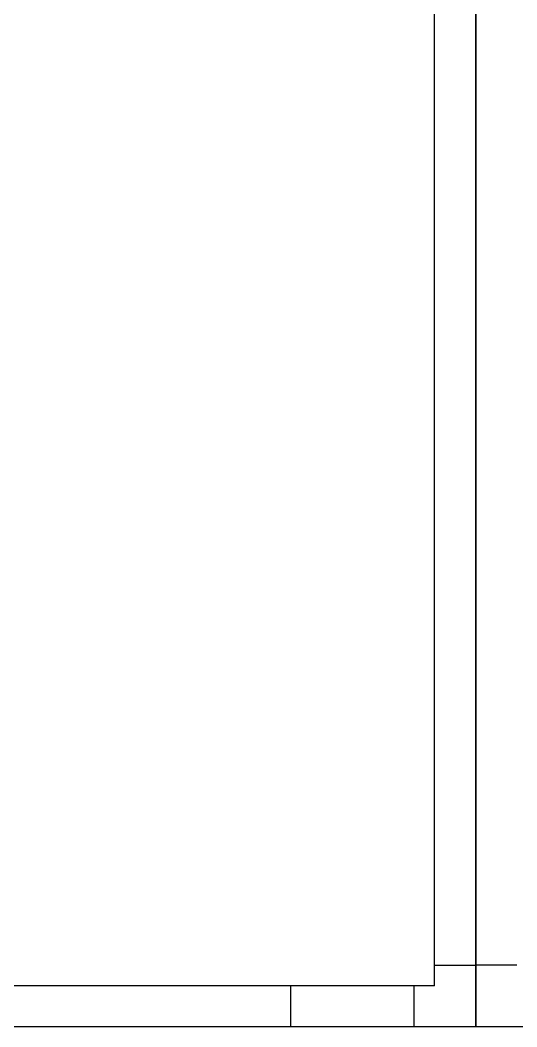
# Model space of a CAD drawing. Header units: millimetres. Extents: x -69706 to 52883, y -6882 to 68885.
# Drawn here: x 7656 to 8259, y 23206 to 24428 of the extents above; entities that cross this region are included whole.
import ezdxf

# ---------------------------------------------------------------- set-up
doc = ezdxf.new("R2010")
doc.units = ezdxf.units.MM
doc.layers.add('ac-SB', color=7, linetype='Continuous', lineweight=13)

# ---------------------------------------------------------------- blocks, each defined once
blk = doc.blocks.new('A$C15852BBE')
at = {"layer": 'ac-SB', "lineweight": 25}
for p, q in [((4970.2, 4000), (4970.2, 0)), ((4970.2, 0), (4970.2, 4000)), ((5045.2, 3950), (5045.2, 4000)), ((5195.2, 3950), (5195.2, 4000)), ((5020.2, 3950), (5020.2, 50)), ((5020.2, 3950), (6021.6, 3950)), ((4920.2, 3925), (4970.2, 3925)), ((5020.2, 3925), (4970.2, 3925))]:
    blk.add_line(p, q, dxfattribs=at)
blk.add_lwpolyline([(7900.2, 0), (100.2, 0), (100.2, 4000), (7900.2, 4000)], close=True, dxfattribs=at)

msp = doc.modelspace()

# ---------------------------------------------------------------- block references
at = {"layer": 'ac-SB', "rotation": 180}
msp.add_blockref('A$C15852BBE', (13179.315, 27205.514), dxfattribs=at)

doc.saveas('drawing.dxf')
